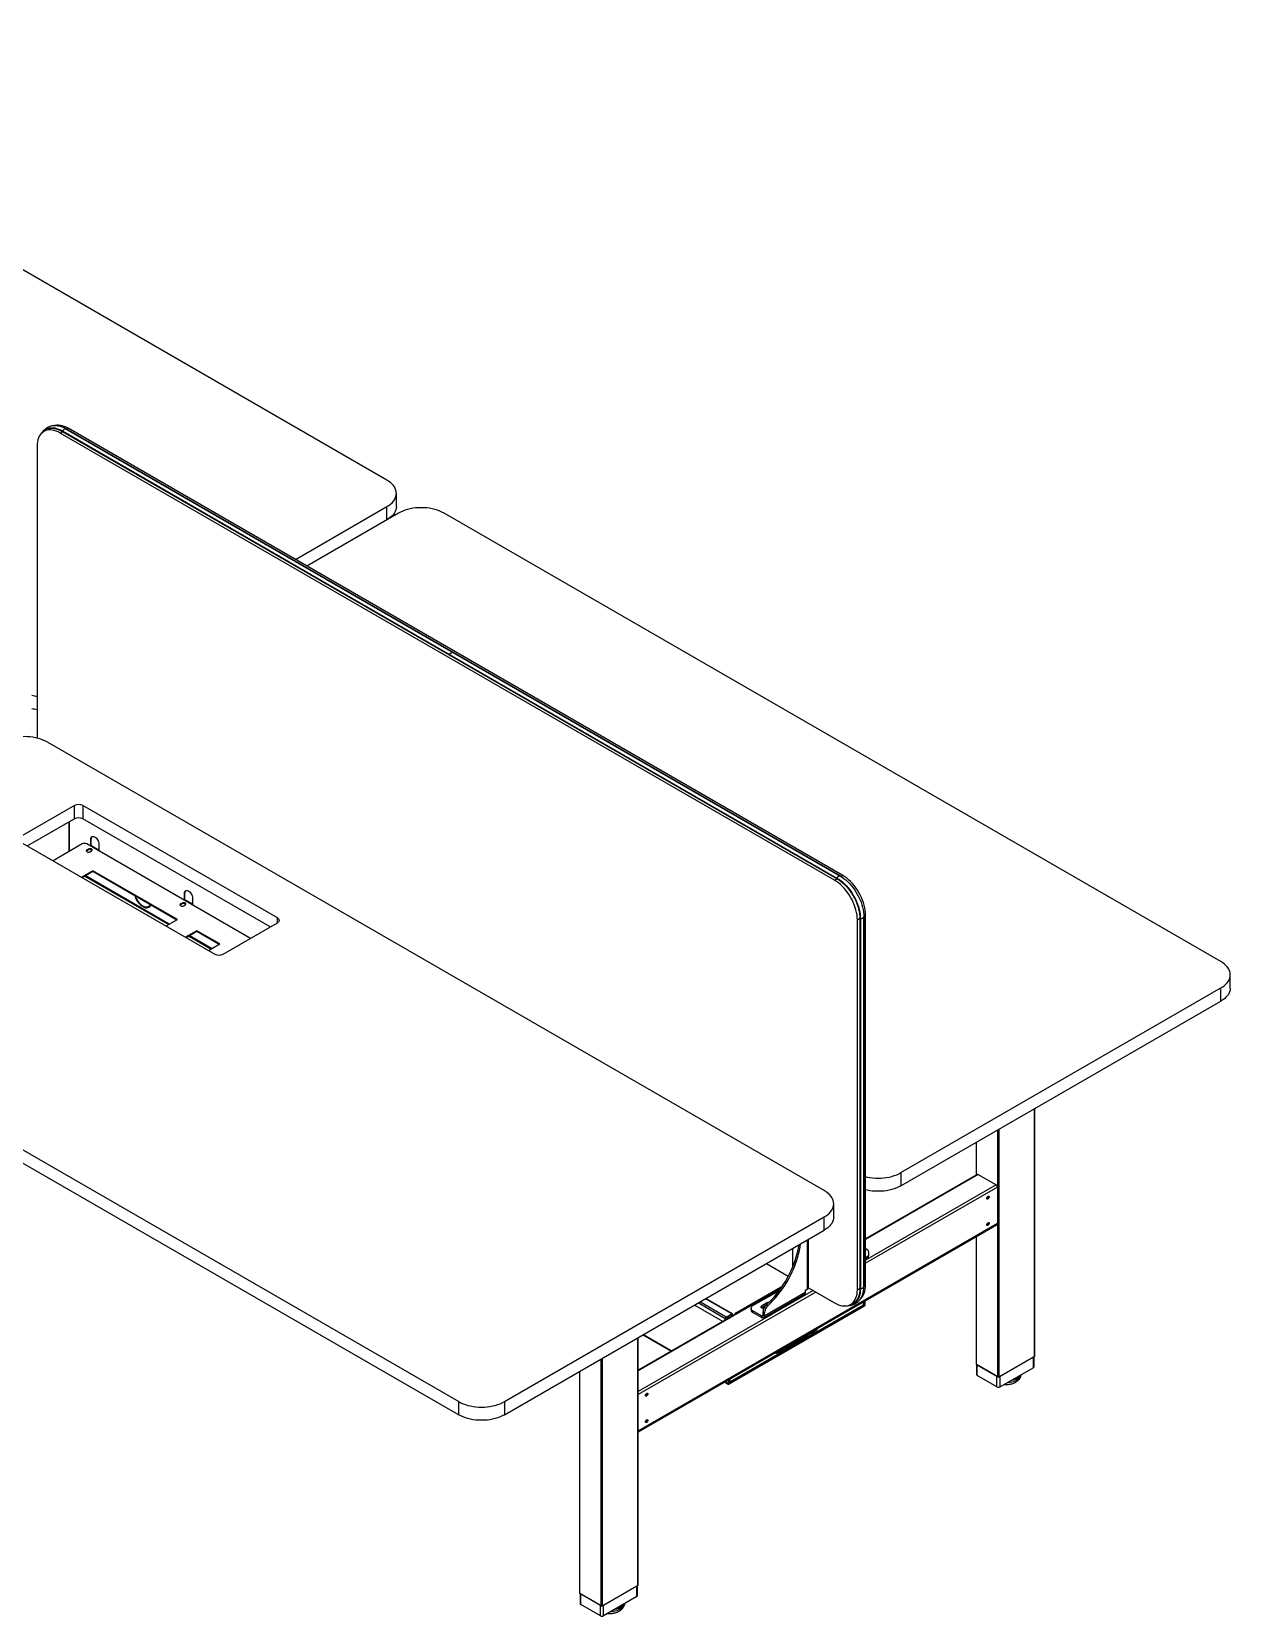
# Model space of a CAD drawing. Header units: millimetres. Extents: x -429 to 8084, y -321 to 4476.
# Drawn here: x 6229 to 8084, y 0 to 2452 of the extents above; entities that cross this region are included whole.
import ezdxf

# ---------------------------------------------------------------- set-up
doc = ezdxf.new("R2010")
doc.units = ezdxf.units.MM
doc.header["$LTSCALE"] = 100

msp = doc.modelspace()

# ---------------------------------------------------------------- linework, layer by layer
at = {"color": 7, "linetype": 'Continuous', "lineweight": -3}
for p, q in [((6778.51, 1758), (5576.43, 2451.95)), ((6252.53, 1836.27), (6247.58, 1833.42)), ((6272.58, 1830.94), (6276.55, 1833.23)), ((7471.12, 1139.04), (6272.58, 1830.94)), ((6276.11, 1833.8), (6875.39, 1487.85)), ((6276.11, 1833.8), (6276.11, 1833.55)), ((6276.11, 1833.55), (6875.39, 1487.6)), ((6276.16, 1833.46), (6875.43, 1487.51)), ((6276.28, 1834.24), (6875.55, 1488.29)), ((6281.6, 1837.32), (6880.88, 1491.36)), ((6880.94, 1491.34), (6281.67, 1837.29)), ((6282.62, 1836.74), (6285.31, 1838.29)), ((7483.85, 1146.38), (6285.31, 1838.29)), ((6237.22, 1810.52), (6237.22, 1358.84)), ((6636.8, 1635.37), (6778.51, 1717.18)), ((6778.51, 1696.77), (6778.51, 1717.18)), ((6793.16, 1717.18), (6793.16, 1737.59)), ((6796.19, 1706.98), (6654.48, 1625.17)), ((8068.98, 1013.03), (6866.9, 1706.98)), ((6875.39, 1487.85), (7474.66, 1141.89)), ((6875.39, 1487.85), (6875.39, 1487.6)), ((6875.39, 1487.6), (7474.66, 1141.65)), ((6875.43, 1487.51), (7474.7, 1141.56)), ((6875.55, 1488.29), (7474.83, 1142.34)), ((6880.88, 1491.36), (7480.15, 1145.41)), ((7480.21, 1145.39), (6880.94, 1491.34)), ((7455.21, 658.71), (6253.13, 1352.65)), ((6295.21, 1254.48), (6211.06, 1205.9)), ((6295.21, 1234.07), (6295.21, 1254.48)), ((6609.16, 1080.59), (6307.93, 1254.48)), ((6307.93, 1254.48), (6307.93, 1234.07)), ((6295.21, 1234.07), (6222.38, 1192.02)), ((6286.23, 1228.88), (6286.23, 1183.24)), ((6286.51, 1229.05), (6286.51, 1183.4)), ((6597.84, 1066.71), (6307.93, 1234.07)), ((6320.66, 1202.63), (6320.1, 1202.3)), ((6320.1, 1192.56), (6320.1, 1202.3)), ((6320.66, 1192.55), (6320.66, 1202.63)), ((6211.06, 1198.56), (6512.29, 1024.66)), ((6306.87, 1195.16), (6261.91, 1169.2)), ((6567.15, 1048.99), (6313.94, 1195.16)), ((6316.42, 1187.2), (6314.3, 1185.97)), ((6314.3, 1185.16), (6316.42, 1186.38)), ((6314.3, 1185.16), (6314.3, 1185.97)), ((6316.42, 1186.38), (6316.42, 1187.2)), ((6319.88, 1192.46), (6319.25, 1192.1)), ((6319.25, 1183.12), (6321.37, 1184.34)), ((6319.88, 1192.46), (6321.65, 1191.44)), ((6322.45, 1191.52), (6320.68, 1192.54)), ((6323.07, 1190.63), (6321.65, 1191.44)), ((6323.07, 1190.63), (6325.19, 1189.4)), ((6325.99, 1189.48), (6323.87, 1190.71)), ((6326.6, 1188.59), (6325.19, 1189.4)), ((6326.6, 1188.59), (6328.72, 1187.36)), ((6329.52, 1187.44), (6327.4, 1188.66)), ((6330.14, 1186.54), (6328.72, 1187.36)), ((6330.14, 1186.54), (6331.9, 1185.52)), ((6332.7, 1185.6), (6330.94, 1186.62)), ((6331.27, 1185.16), (6331.9, 1185.52)), ((6331.83, 1184.83), (6331.9, 1184.87)), ((6331.9, 1184.87), (6331.9, 1185.52)), ((6331.9, 1184.87), (6332.47, 1184.54)), ((6332.47, 1184.54), (6332.82, 1184.75)), ((6332.82, 1184.34), (6332.47, 1184.54)), ((6332.82, 1194.96), (6332.82, 1184.34)), ((6323.46, 1153.74), (6306.08, 1143.7)), ((6306.78, 1143.3), (6323.46, 1152.92)), ((6454.28, 1078.22), (6323.46, 1153.74)), ((6323.46, 1152.92), (6323.46, 1153.74)), ((6323.46, 1152.92), (6453.57, 1077.82)), ((6440.55, 1070.3), (6310.44, 1145.41)), ((6441.68, 1070.95), (6311.58, 1146.06)), ((7471.12, 1139.04), (7475.15, 1141.36)), ((7474.66, 1141.89), (7474.66, 1141.65)), ((7474.66, 1141.89), (7475.04, 1141.67)), ((7481.14, 1144.82), (7483.85, 1146.38)), ((6461.38, 1103.52), (6459.25, 1102.29)), ((6461.38, 1102.7), (6461.38, 1103.52)), ((6464.84, 1108.78), (6464.2, 1108.41)), ((6464.84, 1108.78), (6466.61, 1107.76)), ((6465.62, 1118.95), (6465.05, 1118.62)), ((6465.05, 1108.88), (6465.05, 1118.62)), ((6465.62, 1108.87), (6465.62, 1118.95)), ((6467.41, 1107.84), (6465.64, 1108.86)), ((6468.02, 1106.94), (6466.61, 1107.76)), ((6468.02, 1106.94), (6470.14, 1105.72)), ((6470.94, 1105.8), (6468.82, 1107.02)), ((6471.56, 1104.9), (6470.14, 1105.72)), ((6471.56, 1104.9), (6473.68, 1103.68)), ((6474.48, 1103.76), (6472.36, 1104.98)), ((6475.09, 1102.86), (6473.68, 1103.68)), ((6477.78, 1111.27), (6477.78, 1100.66)), ((6400, 1098.63), (6400, 1099.45)), ((6401.41, 1098.63), (6401.41, 1097.81)), ((6401.41, 1097.81), (6401.98, 1098.14)), ((6401.98, 1098.36), (6401.98, 1098.14)), ((6409.35, 1097.94), (6410.34, 1097.36)), ((6409.71, 1098.13), (6410.27, 1098.45)), ((6459.25, 1101.47), (6461.38, 1102.7)), ((6459.25, 1101.47), (6459.25, 1102.29)), ((6464.2, 1099.43), (6466.33, 1100.66)), ((6475.09, 1102.86), (6476.86, 1101.84)), ((6477.66, 1101.92), (6475.89, 1102.94)), ((6476.23, 1101.47), (6476.86, 1101.84)), ((6476.79, 1101.15), (6476.86, 1101.19)), ((6476.86, 1101.19), (6476.86, 1101.84)), ((6476.86, 1101.19), (6477.43, 1100.86)), ((6477.43, 1100.86), (6477.78, 1101.07)), ((6477.78, 1100.66), (6477.43, 1100.86)), ((6609.16, 1073.24), (6609.16, 1080.59)), ((7506.48, 1077.8), (7510.51, 1080.12)), ((7510.45, 1079.64), (7510.45, 507.24)), ((7510.72, 1079.43), (7510.51, 1079.55)), ((7510.51, 1079.55), (7510.51, 507.16)), ((7510.71, 1080.47), (7510.72, 1079.43)), ((7510.72, 1079.43), (7510.72, 507.04)), ((7511.19, 1079.35), (7511.19, 506.96)), ((7516.5, 1083.58), (7519.21, 1085.15)), ((7516.51, 1082.43), (7516.51, 510.03)), ((7516.53, 510.1), (7516.53, 1082.49)), ((7519.21, 512.75), (7519.21, 1085.15)), ((6436.89, 1068.19), (6454.28, 1078.22)), ((6484.33, 1060.87), (6466.94, 1050.84)), ((6467.65, 1050.43), (6484.33, 1060.06)), ((6519.68, 1040.46), (6484.33, 1060.87)), ((6484.33, 1060.06), (6484.33, 1060.87)), ((6484.33, 1060.06), (6518.98, 1040.06)), ((6525.02, 1024.66), (6609.16, 1073.24)), ((7506.48, 505.4), (7506.48, 1077.8)), ((6505.96, 1032.54), (6471.31, 1052.54)), ((6507.09, 1033.19), (6472.44, 1053.2)), ((6502.3, 1030.43), (6519.68, 1040.46)), ((5687.45, 1026.09), (6889.53, 332.14)), ((5687.45, 1005.68), (6889.53, 311.73)), ((8083.63, 972.2), (8083.63, 992.62)), ((7574.01, 686.47), (8068.98, 972.21)), ((8068.98, 951.79), (8068.98, 972.21)), ((7574.01, 666.05), (8068.98, 951.79)), ((7780.48, 401.87), (7780.48, 785.25)), ((7780.92, 402.48), (7780.92, 785.5)), ((7723.92, 370.44), (7723.92, 752.59)), ((7726.04, 370.44), (7726.04, 753.82)), ((7690.24, 733.15), (7690.24, 682.71)), ((7690.68, 682.96), (7690.68, 733.41)), ((7692.01, 683.73), (7519.21, 583.97)), ((7693.51, 683.58), (7519.21, 582.96)), ((7721.09, 667.66), (7519.21, 551.12)), ((7723.21, 663.98), (7519.21, 546.22)), ((7574.01, 686.47), (7574.01, 666.05)), ((7693.51, 683.58), (7721.09, 667.66)), ((7723.21, 663.98), (7723.21, 607.64)), ((7469.86, 617.88), (7469.86, 638.3)), ((7708.18, 649.18), (7708.14, 649.46)), ((6960.24, 332.14), (7455.21, 617.89)), ((7455.21, 597.47), (7455.21, 617.89)), ((6960.24, 311.73), (7455.21, 597.47)), ((7723.21, 607.64), (7167.15, 286.64)), ((7167.15, 285.62), (7722.59, 606.27)), ((7708.18, 608.36), (7708.14, 608.63)), ((7406.42, 540.68), (7406.42, 569.31)), ((7429.05, 582.37), (7429.05, 506.42)), ((7430.81, 508.87), (7430.81, 583.38)), ((7521.73, 567.44), (7519.61, 568.66)), ((7690.24, 587.6), (7690.24, 390.23)), ((7690.68, 389.62), (7690.68, 587.85)), ((7365.74, 545.82), (7399.65, 526.25)), ((7523.8, 557.85), (7519.21, 555.2)), ((7519.21, 553.17), (7522.56, 555.1)), ((7523.8, 562.86), (7523.8, 557.85)), ((7389.11, 508.87), (7167.15, 380.73)), ((7387.92, 507.17), (7167.15, 379.72)), ((7437.89, 504.17), (7167.15, 347.88)), ((7442.13, 501.72), (7167.15, 342.98)), ((7312.03, 467.84), (7271.34, 491.33)), ((7313.03, 467.94), (7271.93, 491.66)), ((7390.44, 510.83), (7318.96, 469.56)), ((7389.35, 509.22), (7319.8, 469.07)), ((7344.91, 480.7), (7385.9, 504.36)), ((7361.34, 462.03), (7424.98, 498.77)), ((7426.22, 501.52), (7362.58, 464.78)), ((7426.22, 504.79), (7429.05, 506.42)), ((7426.22, 501.52), (7426.22, 504.79)), ((7430.73, 508.31), (7471.12, 484.99)), ((7506.48, 505.4), (7510.45, 507.7)), ((7510.72, 507.04), (7510.51, 507.16)), ((7516.53, 511.2), (7519.21, 512.75)), ((7298.06, 456.31), (7254.37, 481.53)), ((7302.13, 460.49), (7260.03, 484.8)), ((7303.54, 462.94), (7262.86, 486.43)), ((7303.54, 462.94), (7312.03, 467.84)), ((7303.54, 462.13), (7312.03, 467.02)), ((7307.78, 360.06), (7517.09, 480.89)), ((7307.78, 359.24), (7517.09, 480.07)), ((7308.27, 361.49), (7515.61, 481.18)), ((7309.13, 362.79), (7515.74, 482.07)), ((7312.91, 464.88), (7310.61, 466.21)), ((7313.5, 465.22), (7311.2, 466.55)), ((7312.03, 467.02), (7312.03, 467.84)), ((7312.73, 466.62), (7312.03, 467.02)), ((7313.44, 467.02), (7312.73, 466.62)), ((7312.73, 466.62), (7312.73, 465.66)), ((7313.44, 467.02), (7313.44, 465.25)), ((7318.96, 469.56), (7319.8, 469.07)), ((7341.98, 476.62), (7341.98, 474.17)), ((7358.34, 464.78), (7344.91, 472.54)), ((7344.91, 470.09), (7344.91, 472.54)), ((7358.34, 462.33), (7344.91, 470.09)), ((7358.34, 464.78), (7360.46, 466.01)), ((7358.69, 480.7), (7366.12, 484.99)), ((7358.69, 478.25), (7366.12, 482.54)), ((7358.69, 478.25), (7358.69, 480.7)), ((7360.46, 471.01), (7362.58, 469.79)), ((7360.46, 466.01), (7360.46, 471.01)), ((7360.46, 466.01), (7362.58, 464.78)), ((7362.58, 464.78), (7362.58, 469.79)), ((7367.74, 480.63), (7365.62, 481.85)), ((7366.12, 482.54), (7366.12, 484.99)), ((7366.12, 482.54), (7366.68, 482.81)), ((7496.12, 482.51), (7501.07, 485.37)), ((7515.74, 482.07), (7515.74, 486.86)), ((7517.09, 480.89), (7515.79, 481.63)), ((7516.45, 482.63), (7516.45, 487.27)), ((7517.79, 482.11), (7516.45, 482.89)), ((7517.09, 480.07), (7517.09, 480.89)), ((7517.79, 482.11), (7517.79, 488.04)), ((7517.79, 482.11), (7518.5, 482.52)), ((7518.5, 482.52), (7518.5, 488.45)), ((7302.83, 460.9), (7302.13, 460.49)), ((7302.13, 458.65), (7302.13, 460.49)), ((7302.83, 459.06), (7302.83, 460.9)), ((7304.43, 459.98), (7302.83, 460.9)), ((7303.54, 462.94), (7303.54, 462.13)), ((7307.26, 461.61), (7304.95, 462.94)), ((7358.34, 464.78), (7358.34, 462.33)), ((7440.72, 441.7), (7430.47, 435.78)), ((7166.72, 47.55), (7166.72, 430.93)), ((7167.15, 48.16), (7167.15, 431.18)), ((7174.58, 435.46), (7218.27, 410.24)), ((7218.85, 410.58), (7175.16, 435.8)), ((7429.76, 435.37), (7395.11, 415.37)), ((7395.11, 414.55), (7429.76, 434.56)), ((7429.05, 434.96), (7429.76, 434.56)), ((7429.76, 434.56), (7429.76, 435.37)), ((7430.47, 434.96), (7440.72, 440.88)), ((7430.47, 435.78), (7430.47, 434.96)), ((7440.01, 441.29), (7440.72, 440.88)), ((7110.15, 16.12), (7110.15, 398.27)), ((7112.27, 16.12), (7112.27, 399.49)), ((7383.4, 408.66), (7384.15, 408.23)), ((7394.4, 414.96), (7384.15, 409.04)), ((7384.15, 408.23), (7394.4, 414.15)), ((7393.7, 414.55), (7394.4, 414.15)), ((7394.4, 414.15), (7394.4, 414.96)), ((7395.11, 415.37), (7395.11, 414.55)), ((7780.48, 401.87), (7726.04, 370.44)), ((7779.07, 401.05), (7727.45, 371.25)), ((7779.07, 384.72), (7779.07, 401.05)), ((7780.09, 386.15), (7780.09, 401.64)), ((7076.47, 378.83), (7076.47, 35.91)), ((7076.91, 35.3), (7076.91, 379.08)), ((7723.92, 370.44), (7690.68, 389.62)), ((7691.07, 389.4), (7691.07, 373.9)), ((7722.5, 371.25), (7692.1, 388.81)), ((7692.1, 372.48), (7692.1, 388.81)), ((7722.5, 354.92), (7692.1, 372.48)), ((7722.5, 354.92), (7722.5, 371.25)), ((7779.07, 384.72), (7727.45, 354.92)), ((7727.45, 354.92), (7727.45, 371.25)), ((7300.64, 362.69), (7306.78, 359.14)), ((7306.37, 360.06), (7301.23, 363.02)), ((7306.37, 365.99), (7306.37, 360.06)), ((7306.37, 360.06), (7307.08, 360.47)), ((7307.08, 366.4), (7307.08, 360.47)), ((7307.78, 360.06), (7307.08, 360.47)), ((7307.78, 360.06), (7307.78, 359.24)), ((7309.13, 367.58), (7309.13, 362.79)), ((6889.53, 311.73), (6889.53, 332.14)), ((6960.24, 332.14), (6960.24, 311.73)), ((7110.15, 16.12), (7076.91, 35.3)), ((7077.3, 35.08), (7077.3, 19.58)), ((7108.73, 16.93), (7078.33, 34.48)), ((7078.33, 18.15), (7078.33, 34.48)), ((7166.72, 47.55), (7112.27, 16.12)), ((7165.3, 46.73), (7113.68, 16.93)), ((7165.3, 30.4), (7113.68, 0.6)), ((7165.3, 30.4), (7165.3, 46.73)), ((7166.33, 31.83), (7166.33, 47.32)), ((7108.73, 0.6), (7078.33, 18.15)), ((7108.73, 0.6), (7108.73, 16.93)), ((7113.68, 0.6), (7113.68, 16.93))]:
    msp.add_line(p, q, dxfattribs=at)
at = {"color": 7, "linetype": 'Continuous', "lineweight": -3, "flags": 128}
for points in [[(6252.56, 1837.77), (6253.95, 1838.28), (6256.39, 1838.89), (6258.97, 1839.17), (6261.67, 1839.14), (6264.47, 1838.78), (6267.35, 1838.11), (6270.3, 1837.12), (6273.28, 1835.83), (6276.28, 1834.24)], [(6285.31, 1838.29), (6282.23, 1839.91), (6279.17, 1841.21), (6276.16, 1842.18), (6273.21, 1842.81), (6270.36, 1843.09), (6267.63, 1843.02), (6265.03, 1842.61), (6264.12, 1842.38)], [(6272.58, 1830.94), (6269.5, 1832.57), (6266.44, 1833.87), (6263.43, 1834.83), (6260.49, 1835.46), (6257.64, 1835.74), (6254.9, 1835.68), (6252.3, 1835.26), (6249.85, 1834.51), (6247.58, 1833.42), (6245.49, 1831.99), (6243.62, 1830.25), (6241.96, 1828.2), (6240.54, 1825.87), (6239.36, 1823.26), (6238.43, 1820.4), (6237.76, 1817.3), (6237.36, 1814.01), (6237.22, 1810.52)], [(6245.84, 1832.26), (6246.57, 1833.09), (6248.49, 1834.87), (6250.61, 1836.32), (6252.93, 1837.44), (6255.43, 1838.21), (6258.08, 1838.63), (6260.87, 1838.7), (6263.78, 1838.41), (6266.78, 1837.77), (6269.85, 1836.78), (6272.97, 1835.46), (6276.11, 1833.8)], [(6246.87, 1832.98), (6248.65, 1834.62), (6250.76, 1836.06), (6253.07, 1837.17), (6255.55, 1837.94), (6258.19, 1838.36), (6260.96, 1838.42), (6263.85, 1838.14), (6266.84, 1837.5), (6269.89, 1836.52), (6272.99, 1835.2), (6276.11, 1833.55)], [(6249.25, 1834.38), (6250.86, 1835.84), (6251.09, 1836.02)], [(6250.55, 1835.13), (6251.24, 1835.72), (6253.05, 1836.98)], [(6252.53, 1836.27), (6254.8, 1837.37), (6257.24, 1838.12)], [(6281.67, 1837.29), (6281.64, 1837.31), (6281.6, 1837.32)], [(6778.51, 1717.18), (6781.46, 1719.04), (6784.12, 1721.03), (6786.46, 1723.16), (6788.47, 1725.39), (6790.14, 1727.72), (6791.45, 1730.12), (6792.4, 1732.58), (6792.97, 1735.07), (6793.16, 1737.59), (6792.97, 1740.11), (6792.4, 1742.6), (6791.45, 1745.06), (6790.14, 1747.46), (6788.47, 1749.79), (6786.46, 1752.02), (6784.12, 1754.15), (6781.46, 1756.14), (6778.51, 1758)], [(6793.16, 1717.18), (6792.97, 1714.66), (6792.4, 1712.16), (6791.45, 1709.71), (6790.14, 1707.3), (6788.47, 1704.98), (6786.46, 1702.74), (6784.12, 1700.62), (6781.46, 1698.62), (6778.96, 1697.03)], [(6866.9, 1706.98), (6863.69, 1708.68), (6860.23, 1710.21), (6856.55, 1711.56), (6852.68, 1712.73), (6848.65, 1713.69), (6844.49, 1714.45), (6840.23, 1714.99), (6835.9, 1715.32), (6831.55, 1715.43), (6827.19, 1715.32), (6822.86, 1714.99), (6818.61, 1714.45), (6814.45, 1713.69), (6810.42, 1712.73), (6806.55, 1711.56), (6802.87, 1710.21), (6799.41, 1708.68), (6796.19, 1706.98)], [(6880.94, 1491.34), (6880.91, 1491.35), (6880.88, 1491.36)], [(6253.13, 1352.65), (6249.92, 1354.36), (6246.46, 1355.89), (6242.78, 1357.24), (6238.91, 1358.4), (6234.88, 1359.37), (6230.72, 1360.12), (6226.46, 1360.67), (6222.14, 1361), (6217.78, 1361.11), (6213.42, 1361), (6209.1, 1360.67), (6204.84, 1360.12), (6200.68, 1359.37), (6196.65, 1358.4), (6192.78, 1357.24), (6189.1, 1355.89), (6185.64, 1354.36), (6182.42, 1352.65)], [(6320.1, 1202.3), (6320.24, 1203.75), (6320.65, 1204.97), (6321.31, 1205.92), (6322.2, 1206.55), (6323.28, 1206.83), (6324.49, 1206.75), (6325.79, 1206.32), (6327.13, 1205.55), (6328.43, 1204.48), (6329.64, 1203.16), (6330.72, 1201.63), (6331.61, 1199.98), (6332.27, 1198.26), (6332.68, 1196.56), (6332.82, 1194.96)], [(6314.3, 1185.97), (6313.6, 1185.4), (6313.29, 1184.72), (6313.39, 1184.02), (6313.91, 1183.39), (6314.77, 1182.89), (6315.87, 1182.59), (6317.08, 1182.53), (6318.25, 1182.71), (6319.25, 1183.12)], [(6313.34, 1184.14), (6313.6, 1184.58), (6314.3, 1185.16)], [(6321.37, 1184.34), (6322.07, 1184.92), (6322.38, 1185.59), (6322.27, 1186.29), (6321.76, 1186.93), (6320.9, 1187.42), (6319.8, 1187.72), (6318.59, 1187.78), (6317.41, 1187.6), (6316.42, 1187.2)], [(6316.42, 1186.38), (6317.41, 1186.78), (6318.59, 1186.97), (6319.8, 1186.9), (6320.9, 1186.61), (6321.76, 1186.11), (6322.27, 1185.48), (6322.32, 1185.36)], [(6321.23, 1186.3), (6320.19, 1186.76), (6319.47, 1186.95)], [(6322.31, 1185.34), (6322.02, 1185.7), (6321.23, 1186.3)], [(6322.1, 1184.96), (6322.02, 1185.05), (6321.23, 1185.65)], [(7506.48, 1077.8), (7506.35, 1081.43), (7505.94, 1085.2), (7505.28, 1089.06), (7504.35, 1092.99), (7503.17, 1096.96), (7501.74, 1100.95), (7500.09, 1104.91), (7498.21, 1108.82), (7496.12, 1112.65), (7493.85, 1116.36), (7491.4, 1119.95), (7488.8, 1123.36), (7486.07, 1126.58), (7483.22, 1129.59), (7480.28, 1132.36), (7477.26, 1134.87), (7474.21, 1137.1), (7471.12, 1139.04)], [(7474.66, 1141.65), (7477.78, 1139.69), (7480.89, 1137.43), (7483.94, 1134.88), (7486.92, 1132.07), (7489.81, 1129.02), (7492.59, 1125.75), (7495.22, 1122.29), (7497.7, 1118.66), (7500.01, 1114.89), (7502.12, 1111.01), (7504.03, 1107.04), (7505.71, 1103.03), (7507.15, 1098.99), (7508.35, 1094.96), (7509.29, 1090.97), (7509.97, 1087.06), (7510.37, 1083.24), (7510.51, 1079.55)], [(7474.83, 1142.34), (7477.83, 1140.46), (7480.81, 1138.31), (7483.75, 1135.9), (7486.63, 1133.24), (7489.43, 1130.37), (7492.13, 1127.28), (7494.72, 1124.02), (7497.16, 1120.59), (7499.45, 1117.02), (7501.58, 1113.34), (7503.52, 1109.57), (7505.27, 1105.74), (7506.81, 1101.87), (7508.13, 1097.99), (7509.22, 1094.13), (7510.08, 1090.3), (7510.69, 1086.55), (7511.07, 1082.89), (7511.19, 1079.35)], [(7475.04, 1141.67), (7477.8, 1139.92), (7480.92, 1137.65), (7483.99, 1135.09), (7486.99, 1132.26), (7489.9, 1129.19), (7492.69, 1125.9), (7495.34, 1122.42), (7497.84, 1118.77), (7500.16, 1114.98), (7502.29, 1111.07), (7504.2, 1107.08), (7505.89, 1103.04), (7507.34, 1098.98), (7508.55, 1094.93), (7509.49, 1090.92), (7510.17, 1086.98), (7510.59, 1083.14), (7510.71, 1080.47)], [(7480.15, 1145.41), (7483.15, 1143.53), (7486.14, 1141.38), (7489.08, 1138.97), (7491.96, 1136.32), (7494.76, 1133.44), (7497.46, 1130.36), (7500.04, 1127.09), (7502.48, 1123.66), (7504.78, 1120.09), (7506.9, 1116.41), (7508.85, 1112.64), (7510.59, 1108.81), (7512.13, 1104.94), (7513.45, 1101.06), (7514.54, 1097.2), (7515.4, 1093.38), (7516.02, 1089.62), (7516.39, 1085.97), (7516.51, 1082.43)], [(7480.21, 1145.39), (7480.19, 1145.4), (7480.15, 1145.41)], [(7519.21, 1085.15), (7519.07, 1088.78), (7518.67, 1092.55), (7518, 1096.41), (7517.08, 1100.34), (7515.9, 1104.31), (7514.47, 1108.29), (7512.81, 1112.25), (7510.94, 1116.16), (7508.85, 1119.99), (7506.58, 1123.71), (7504.13, 1127.29), (7501.53, 1130.71), (7498.79, 1133.93), (7495.94, 1136.94), (7493, 1139.71), (7489.99, 1142.22), (7486.93, 1144.45), (7483.85, 1146.38)], [(6466.33, 1100.66), (6467.02, 1101.23), (6467.34, 1101.91), (6467.23, 1102.61), (6466.72, 1103.25), (6465.86, 1103.74), (6464.76, 1104.04), (6463.55, 1104.1), (6462.37, 1103.92), (6461.38, 1103.52)], [(6465.05, 1118.62), (6465.19, 1120.07), (6465.6, 1121.29), (6466.27, 1122.24), (6467.16, 1122.87), (6468.23, 1123.15), (6469.45, 1123.07), (6470.75, 1122.64), (6472.08, 1121.87), (6473.38, 1120.8), (6474.6, 1119.47), (6475.68, 1117.95), (6476.57, 1116.29), (6477.23, 1114.58), (6477.64, 1112.88), (6477.78, 1111.27)], [(6397.13, 1101.67), (6398.61, 1100.37), (6400, 1099.33)], [(6412.55, 1101.5), (6411.92, 1100.28), (6410.92, 1099.05), (6409.71, 1098.13), (6408.3, 1097.54), (6406.74, 1097.29), (6405.04, 1097.39), (6403.25, 1097.84), (6401.41, 1098.63)], [(6401.41, 1097.81), (6403.36, 1096.97), (6405.26, 1096.49), (6407.06, 1096.38), (6408.72, 1096.64), (6410.21, 1097.26), (6411.49, 1098.24), (6412.55, 1099.55), (6413.31, 1101.06)], [(6459.25, 1102.29), (6458.56, 1101.72), (6458.24, 1101.04), (6458.35, 1100.34), (6458.86, 1099.7), (6459.72, 1099.21), (6460.82, 1098.91), (6462.03, 1098.85), (6463.21, 1099.03), (6464.2, 1099.43)], [(6458.3, 1100.45), (6458.56, 1100.9), (6459.25, 1101.47)], [(6461.38, 1102.7), (6462.37, 1103.1), (6463.55, 1103.28), (6464.76, 1103.22), (6465.86, 1102.93), (6466.72, 1102.43), (6467.23, 1101.79), (6467.28, 1101.68)], [(6466.18, 1102.62), (6465.14, 1103.07), (6464.42, 1103.26)], [(6467.27, 1101.65), (6466.97, 1102.02), (6466.18, 1102.62)], [(6467.06, 1101.28), (6466.97, 1101.36), (6466.18, 1101.96)], [(6609.16, 1080.59), (6610.28, 1079.8), (6611.11, 1078.9), (6611.62, 1077.93), (6611.8, 1076.91), (6611.62, 1075.9), (6611.11, 1074.92), (6610.28, 1074.03), (6609.16, 1073.24)], [(7516.53, 1082.49), (7516.52, 1082.46), (7516.51, 1082.43)], [(8068.98, 972.21), (8071.93, 974.06), (8074.59, 976.06), (8076.93, 978.19), (8078.94, 980.42), (8080.61, 982.75), (8081.92, 985.15), (8082.87, 987.61), (8083.44, 990.1), (8083.63, 992.62), (8083.44, 995.13), (8082.87, 997.63), (8081.92, 1000.09), (8080.61, 1002.49), (8078.94, 1004.82), (8076.93, 1007.05), (8074.59, 1009.17), (8071.93, 1011.17), (8068.98, 1013.03)], [(8083.63, 972.2), (8083.44, 969.69), (8082.87, 967.19), (8081.92, 964.73), (8080.61, 962.33), (8078.94, 960.01), (8076.93, 957.77), (8074.59, 955.65), (8071.93, 953.65), (8068.98, 951.79)], [(7519.21, 680.28), (7521.55, 679.75), (7525.71, 678.99), (7529.97, 678.45), (7534.3, 678.12), (7538.65, 678.01), (7543.01, 678.12), (7547.34, 678.45), (7551.59, 678.99), (7555.75, 679.75), (7559.78, 680.72), (7563.65, 681.88), (7567.33, 683.23), (7570.79, 684.76), (7574.01, 686.47)], [(7574.01, 666.05), (7570.79, 664.35), (7567.33, 662.82), (7563.65, 661.46), (7559.78, 660.3), (7555.75, 659.34), (7551.59, 658.58), (7547.34, 658.04), (7543.01, 657.71), (7538.65, 657.6), (7534.3, 657.71), (7529.97, 658.04), (7525.71, 658.58), (7521.55, 659.34), (7519.21, 659.87)], [(7455.21, 617.89), (7458.16, 619.74), (7460.82, 621.74), (7463.16, 623.86), (7465.17, 626.1), (7466.84, 628.42), (7468.16, 630.83), (7469.1, 633.28), (7469.67, 635.78), (7469.86, 638.3), (7469.67, 640.81), (7469.1, 643.31), (7468.16, 645.77), (7466.84, 648.17), (7465.17, 650.5), (7463.16, 652.73), (7460.82, 654.85), (7458.16, 656.85), (7455.21, 658.71)], [(7706.94, 646.84), (7707.08, 647.7), (7707.46, 648.58), (7708.04, 649.35), (7708.71, 649.9), (7709.39, 650.13), (7709.96, 650.02), (7710.35, 649.58), (7710.48, 648.88), (7710.35, 648.02), (7709.96, 647.14), (7709.39, 646.36), (7708.71, 645.82), (7708.04, 645.58), (7707.46, 645.69), (7707.08, 646.13), (7706.94, 646.84)], [(7469.86, 617.88), (7469.67, 615.37), (7469.1, 612.87), (7468.16, 610.41), (7466.84, 608.01), (7465.17, 605.68), (7463.16, 603.45), (7460.82, 601.33), (7458.16, 599.33), (7455.21, 597.47)], [(7706.94, 606.01), (7707.08, 606.87), (7707.46, 607.75), (7708.04, 608.53), (7708.71, 609.07), (7709.39, 609.31), (7709.96, 609.2), (7710.35, 608.75), (7710.48, 608.05), (7710.35, 607.19), (7709.96, 606.31), (7709.39, 605.54), (7708.71, 604.99), (7708.04, 604.75), (7707.46, 604.87), (7707.08, 605.31), (7706.94, 606.01)], [(7365.62, 481.85), (7369.7, 485.68), (7373.69, 489.75), (7377.58, 494.03), (7381.36, 498.51), (7385.02, 503.18), (7388.53, 508.02), (7391.88, 513.01), (7395.08, 518.14), (7398.09, 523.37), (7400.92, 528.71), (7403.55, 534.12), (7405.96, 539.58), (7408.17, 545.08), (7410.14, 550.6), (7411.89, 556.11), (7413.39, 561.6), (7414.65, 567.04), (7415.67, 572.42), (7416.05, 574.86)], [(7367.74, 480.63), (7371.82, 484.46), (7375.81, 488.52), (7379.7, 492.8), (7383.48, 497.29), (7387.14, 501.96), (7390.65, 506.8), (7394.01, 511.79), (7397.2, 516.91), (7400.21, 522.15), (7403.04, 527.48), (7405.67, 532.89), (7408.09, 538.36), (7410.29, 543.86), (7412.26, 549.37), (7414.01, 554.88), (7415.51, 560.37), (7416.78, 565.82), (7417.79, 571.19), (7418.52, 576.29)], [(7519.61, 568.66), (7519.48, 568.73), (7519.21, 568.86)], [(7519.21, 567.85), (7519.72, 567.9), (7520.71, 567.82), (7521.61, 567.5), (7522.37, 566.96), (7522.98, 566.2), (7523.44, 565.25), (7523.71, 564.12), (7523.8, 562.86)], [(7471.12, 484.99), (7474.21, 483.36), (7477.26, 482.06), (7480.28, 481.1), (7483.22, 480.47), (7486.07, 480.19), (7488.8, 480.25), (7491.4, 480.66), (7493.85, 481.42), (7496.12, 482.51), (7498.21, 483.94), (7500.09, 485.68), (7501.74, 487.72), (7503.17, 490.06), (7504.35, 492.67), (7505.28, 495.53), (7505.94, 498.62), (7506.35, 501.92), (7506.48, 505.4)], [(7510.72, 507.04), (7510.59, 503.49), (7510.17, 500.12), (7509.49, 496.97), (7508.55, 494.05), (7507.34, 491.39), (7505.89, 489), (7504.2, 486.92), (7502.29, 485.14), (7500.16, 483.69), (7497.84, 482.57), (7495.34, 481.8), (7494.25, 481.58)], [(7510.51, 507.16), (7510.37, 503.63), (7509.97, 500.28), (7509.29, 497.15), (7508.35, 494.25), (7507.15, 491.6), (7505.71, 489.23), (7504.03, 487.16), (7502.12, 485.39), (7500.01, 483.95), (7497.7, 482.84), (7495.39, 482.11)], [(7510.52, 507.33), (7510.38, 503.81), (7509.98, 500.48), (7509.3, 497.36), (7508.36, 494.47), (7507.17, 491.83), (7505.73, 489.47), (7504.06, 487.4), (7502.16, 485.64), (7500.06, 484.21), (7497.76, 483.1), (7496.26, 482.59)], [(7511.19, 506.96), (7511.07, 503.56), (7510.69, 500.33), (7510.08, 497.29), (7509.22, 494.46), (7508.13, 491.86), (7506.81, 489.5), (7505.27, 487.41), (7503.55, 485.62)], [(7512.36, 492.55), (7512.81, 493.02), (7514.47, 495.07), (7515.9, 497.41), (7517.08, 500.02), (7518, 502.88), (7518.67, 505.97), (7519.07, 509.27), (7519.21, 512.75)], [(7516.53, 510.1), (7516.52, 510.07), (7516.51, 510.03)], [(7319.8, 469.07), (7319.11, 468.59), (7318.68, 468.21)], [(7344.91, 472.54), (7343.66, 473.41), (7342.74, 474.41), (7342.17, 475.49), (7341.98, 476.62), (7342.17, 477.74), (7342.74, 478.83), (7343.66, 479.83), (7344.91, 480.7)], [(7361.57, 476.03), (7360.39, 476.19), (7359.21, 476.57), (7358.25, 477.12), (7357.6, 477.8), (7357.32, 478.57), (7357.41, 479.34), (7357.88, 480.08), (7358.69, 480.7)], [(7357.8, 477.54), (7357.88, 477.63), (7358.69, 478.25)], [(7500.14, 484.25), (7499.86, 484.14), (7497.79, 483.47)], [(7501.94, 485.47), (7499.95, 484.54), (7499.09, 484.23)], [(7505.03, 488.53), (7503.16, 486.79), (7501.07, 485.37), (7501.07, 485.37)], [(7759.95, 373.69), (7759.68, 372.58), (7758.97, 370.92), (7757.92, 369.32), (7756.55, 367.81), (7754.87, 366.41), (7752.91, 365.13), (7750.69, 363.99), (7748.26, 363.02), (7745.64, 362.23), (7742.87, 361.62), (7740, 361.22), (7738.08, 361.06)], [(7758.76, 373), (7757.92, 371.77), (7756.55, 370.26), (7754.87, 368.85), (7752.91, 367.58), (7750.69, 366.44), (7748.26, 365.47), (7745.64, 364.68), (7743.51, 364.2)], [(7178.74, 341.91), (7178.87, 342.77), (7179.25, 343.65), (7179.83, 344.42), (7180.5, 344.97), (7181.18, 345.21), (7181.75, 345.09), (7182.14, 344.65), (7182.27, 343.95), (7182.14, 343.09), (7181.75, 342.21), (7181.18, 341.43), (7180.5, 340.89), (7179.83, 340.65), (7179.25, 340.76), (7178.87, 341.21), (7178.74, 341.91)], [(6889.53, 332.14), (6892.75, 330.44), (6896.21, 328.91), (6899.88, 327.56), (6903.75, 326.39), (6907.78, 325.43), (6911.94, 324.67), (6916.2, 324.13), (6920.53, 323.8), (6924.88, 323.69), (6929.24, 323.8), (6933.57, 324.13), (6937.83, 324.67), (6941.99, 325.43), (6946.02, 326.39), (6949.88, 327.56), (6953.56, 328.91), (6957.02, 330.44), (6960.24, 332.14)], [(6960.24, 311.73), (6957.02, 310.03), (6953.56, 308.5), (6949.88, 307.14), (6946.02, 305.98), (6941.99, 305.02), (6937.83, 304.26), (6933.57, 303.71), (6929.24, 303.39), (6924.88, 303.28), (6920.53, 303.39), (6916.2, 303.71), (6911.94, 304.26), (6907.78, 305.02), (6903.75, 305.98), (6899.88, 307.14), (6896.21, 308.5), (6892.75, 310.03), (6889.53, 311.73)], [(7178.74, 301.08), (7178.87, 301.94), (7179.25, 302.82), (7179.83, 303.6), (7180.5, 304.14), (7181.18, 304.38), (7181.75, 304.27), (7182.14, 303.83), (7182.27, 303.12), (7182.14, 302.26), (7181.75, 301.38), (7181.18, 300.61), (7180.5, 300.06), (7179.83, 299.83), (7179.25, 299.94), (7178.87, 300.38), (7178.74, 301.08)], [(7146.19, 19.37), (7145.91, 18.26), (7145.2, 16.6), (7144.16, 15), (7142.78, 13.49), (7141.1, 12.08), (7139.14, 10.81), (7136.92, 9.67), (7134.49, 8.7), (7131.87, 7.91), (7129.1, 7.3), (7126.23, 6.89), (7124.31, 6.74)], [(7144.99, 18.68), (7144.16, 17.45), (7142.78, 15.94), (7141.1, 14.53), (7139.14, 13.26), (7136.92, 12.12), (7134.49, 11.15), (7131.87, 10.36), (7129.75, 9.87)]]:
    msp.add_lwpolyline(points, dxfattribs=at)
at = {"color": 7, "linetype": 'Continuous', "lineweight": -3}
for centre, radius, start, end in [((6262.45, 1805.19), 37.41, 59.19192, 77.9383), ((6259.51, 1821.32), 17.86, 112.92482, 145.84037), ((6260.22, 1819.9), 18.47, 83.85377, 132.59793), ((6276.88, 1833.76), 0.763, 141.30471, 177.43), ((6276.21, 1833.54), 0.1, 174.19564, 234.49218), ((6281.79, 1830.84), 6.48, 91.67597, 148.31865), ((6876.15, 1487.81), 0.763, 141.30471, 177.43), ((6875.49, 1487.59), 0.1, 174.19564, 234.49218), ((6881.07, 1484.89), 6.48, 91.67597, 148.31865), ((6247.27, 1501.66), 78.62, 256.36927, 262.66136), ((6247.27, 1481.25), 78.62, 256.36927, 262.66136), ((6301.57, 1242.2), 13.83, 62.60967, 117.39033), ((6301.57, 1221.79), 13.83, 62.60967, 117.39033), ((6325.25, 1203.07), 4.61, 130.56272, 185.49368), ((6310.41, 1188.33), 7.69, 62.60967, 117.39033), ((6317.81, 1178.95), 7.52, 62.97952, 101.60985), ((6320.35, 1191.81), 0.805, 65.69288, 125.61758), ((6322.09, 1190.9), 0.699, 350.78596, 129.20329), ((6323.53, 1189.97), 0.805, 65.69288, 125.61758), ((6325.63, 1188.86), 0.699, 350.78596, 129.20329), ((6327.07, 1187.93), 0.805, 65.69288, 125.61758), ((6329.16, 1186.82), 0.699, 350.78596, 129.20329), ((6330.61, 1185.89), 0.805, 65.69288, 125.61758), ((6332.36, 1184.96), 0.724, 49.73343, 128.49886), ((6332.13, 1184.6), 0.349, 350.78596, 129.20329), ((7475.42, 1141.86), 0.763, 141.30471, 177.43), ((7474.76, 1141.64), 0.1, 174.19564, 234.49218), ((7480.34, 1138.93), 6.48, 91.67597, 148.31865), ((6417.23, 1123.36), 30.14, 194.90276, 235.12809), ((6416.38, 1122.86), 28.57, 195.60819, 235.01787), ((6465.31, 1108.13), 0.805, 65.69288, 125.61758), ((6470.21, 1119.39), 4.61, 130.56272, 185.49368), ((6467.05, 1107.22), 0.699, 350.78596, 129.20329), ((6468.49, 1106.29), 0.805, 65.69288, 125.61758), ((6470.59, 1105.18), 0.699, 350.78596, 129.20329), ((6472.03, 1104.25), 0.805, 65.69288, 125.61758), ((6474.12, 1103.14), 0.699, 350.78596, 129.20329), ((6406.91, 1105.92), 9.21, 237.62188, 292.83499), ((6406.88, 1104.17), 6.65, 300.69767, 334.49512), ((6462.77, 1095.27), 7.52, 62.97952, 101.60985), ((6475.56, 1102.21), 0.805, 65.69288, 125.61758), ((6477.31, 1101.28), 0.724, 49.73343, 128.49886), ((6477.08, 1100.92), 0.349, 350.78596, 129.20329), ((7510.55, 1079.64), 0.1, 185.51136, 245.80878), ((7511.07, 1080.11), 0.763, 242.57351, 278.69449), ((7511, 1085.83), 6.48, 271.68015, 328.31448), ((6518.65, 1036.94), 13.83, 242.60967, 297.39033), ((7692.63, 682.35), 1.51, 54.38242, 114.30712), ((7718.6, 663.77), 4.61, 2.60548, 57.39452), ((7706.01, 649.42), 3.33, 287.90667, 12.09871), ((7706.41, 649.2), 1.77, 290.71777, 359.37712), ((7706.01, 608.59), 3.33, 287.90667, 12.09871), ((7706.41, 608.38), 1.77, 290.71777, 359.37712), ((7721.78, 607.46), 1.44, 304.05635, 7.25583), ((7520.86, 557.53), 2.96, 305.01333, 6.29885), ((7423.28, 501.19), 2.96, 305.01333, 6.29885), ((7427.81, 509.17), 3.02, 294.37466, 354.3052), ((7510.55, 507.25), 0.1, 185.51136, 245.80878), ((7511.07, 507.71), 0.763, 242.57351, 278.69449), ((7511, 513.44), 6.48, 271.68015, 328.31448), ((7479.36, 509.48), 37.16, 341.31519, 0.84584), ((7312.58, 467.16), 0.873, 350.78596, 129.20329), ((7312.3, 466.69), 0.437, 350.78596, 129.20329), ((7322.77, 463.44), 7.21, 121.95194, 151.06898), ((7346.98, 474.67), 5.03, 185.6948, 245.62534), ((7359.17, 465.8), 1.31, 230.79671, 9.21404), ((7376.11, 470.21), 15.67, 132.03259, 177.06723), ((7362.97, 478.46), 1.96, 122.50021, 237.30215), ((7364.25, 476.11), 3.57, 100.22472, 151.72879), ((7378.24, 468.98), 15.67, 132.03259, 177.06723), ((7365.56, 474.32), 6.89, 95.24874, 112.75758), ((7369.39, 478.79), 7, 86.60656, 117.80957), ((7491.63, 498.84), 17.8, 274.14028, 312.05502), ((7515.43, 482.66), 3.07, 302.60548, 357.39452), ((7516.26, 482.18), 1.54, 302.60548, 357.39452), ((7305.2, 460.35), 3.07, 122.60548, 177.39452), ((7304.37, 460.83), 1.54, 122.60548, 177.39452), ((7360, 464.36), 2.62, 230.79671, 9.21404), ((7432.72, 453.48), 14.92, 302.40321, 332.38733), ((7433.95, 452.59), 12.82, 301.87277, 329.00086), ((7381.26, 412.11), 4.84, 241.04981, 306.64644), ((7380.24, 412.87), 5.11, 255.95188, 298.87397), ((7381.47, 412.85), 4.65, 250.68105, 305.1694), ((7780.17, 402.56), 0.754, 294.37466, 354.3052), ((7690.99, 390.31), 0.754, 185.6948, 245.62534), ((7692.82, 374.08), 1.76, 185.6948, 245.62534), ((7724.98, 372.48), 2.31, 242.60967, 297.39033), ((7778.34, 386.32), 1.76, 294.37466, 354.3052), ((7177.8, 344.49), 3.33, 287.90667, 12.09871), ((7178.29, 344.21), 1.67, 288.69061, 11.31476), ((7307.23, 359.92), 0.873, 170.78596, 309.20329), ((7307.51, 360.4), 0.437, 170.78596, 309.20329), ((7724.98, 359.7), 5.38, 242.60967, 297.39033), ((7177.8, 303.66), 3.33, 287.90667, 12.09871), ((7178.29, 303.38), 1.67, 288.69062, 11.31476), ((7077.22, 35.99), 0.754, 185.6948, 245.62534), ((7164.57, 32), 1.76, 294.37466, 354.3052), ((7166.4, 48.23), 0.754, 294.37466, 354.3052), ((7079.05, 19.76), 1.76, 185.6948, 245.62534), ((7111.21, 5.38), 5.38, 242.60967, 297.39033), ((7111.21, 18.16), 2.31, 242.60967, 297.39033)]:
    msp.add_arc(centre, radius, start, end, dxfattribs=at)
for points, knots in [([(6270.32, 1841.72), (6269.68, 1841.85), (6268.03, 1842.18), (6265.39, 1842.37), (6262.45, 1842.31), (6259.63, 1841.91), (6256.95, 1841.21), (6254.42, 1840.22), (6252.07, 1838.94), (6249.9, 1837.41), (6247.91, 1835.63), (6246.13, 1833.6), (6244.88, 1831.9), (6244.3, 1830.84), (6244.17, 1830.58)], [0, 0, 0, 0, 0.0610441, 0.1581022, 0.2534231, 0.3468173, 0.4383467, 0.5283091, 0.6171754, 0.7055162, 0.7937867, 0.8825386, 0.9723072, 1, 1, 1, 1]), ([(7492.27, 480.98), (7492.84, 480.99), (7494.38, 481), (7496.8, 481.37), (7499.48, 482.06), (7502.01, 483.06), (7504.36, 484.33), (7506.54, 485.87), (7508.52, 487.65), (7510.31, 489.67), (7511.9, 491.92), (7513.26, 494.41), (7514.14, 496.31), (7514.49, 497.43), (7514.54, 497.59)], [0, 0, 0, 0, 0.0572447, 0.1530317, 0.2469062, 0.3391736, 0.4303169, 0.5209211, 0.6114532, 0.7024791, 0.7945476, 0.8880853, 0.9833436, 1, 1, 1, 1]), ([(7515.74, 482.07), (7515.77, 481.89), (7515.84, 481.53), (7515.75, 481.24), (7515.62, 481.21), (7515.6, 481.21)], [0, 0, 0, 0, 0.4452865, 0.8906282, 1, 1, 1, 1]), ([(7516.42, 482.63), (7516.41, 482.56), (7516.4, 482.38), (7516.11, 482.19), (7515.83, 482.1), (7515.74, 482.07)], [0, 0, 0, 0, 0.3355556, 0.7802106, 1, 1, 1, 1]), ([(7733.65, 358.5), (7733.66, 358.5), (7734.59, 358.42), (7736.46, 358.44), (7739.24, 358.59), (7741.97, 358.96), (7744.64, 359.53), (7747.21, 360.31), (7749.65, 361.29), (7751.94, 362.49), (7754.02, 363.89), (7755.8, 365.43), (7757.25, 367.07), (7758.38, 368.75), (7759.25, 370.56), (7759.8, 372.22), (7759.91, 373.3), (7759.96, 373.69)], [0, 0, 0, 0, 0.0009058, 0.0762422, 0.1516367, 0.2272185, 0.3031591, 0.3796351, 0.4567904, 0.5346761, 0.6131339, 0.6913643, 0.7602971, 0.8269326, 0.8915151, 0.9610374, 1, 1, 1, 1]), ([(7309.13, 362.79), (7308.91, 362.63), (7308.47, 362.3), (7307.73, 362.02), (7307.26, 361.95), (7307.08, 361.93)], [0, 0, 0, 0, 0.3740286, 0.7481036, 1, 1, 1, 1]), ([(7307.08, 361.33), (7307.2, 361.31), (7307.58, 361.23), (7308.14, 361.38), (7308.69, 361.77), (7309, 362.29), (7309.09, 362.67), (7309.13, 362.79)], [0, 0, 0, 0, 0.125517, 0.3757774, 0.626038, 0.8762983, 1, 1, 1, 1]), ([(7119.88, 4.18), (7119.89, 4.18), (7120.82, 4.09), (7122.69, 4.12), (7125.47, 4.26), (7128.21, 4.64), (7130.87, 5.21), (7133.44, 5.99), (7135.89, 6.97), (7138.17, 8.17), (7140.25, 9.57), (7142.03, 11.11), (7143.48, 12.74), (7144.61, 14.42), (7145.48, 16.24), (7146.03, 17.9), (7146.15, 18.98), (7146.19, 19.37)], [0, 0, 0, 0, 0.0009058, 0.0762422, 0.1516367, 0.2272185, 0.3031591, 0.3796351, 0.4567904, 0.5346761, 0.6131339, 0.6913643, 0.7602971, 0.8269326, 0.8915151, 0.9610374, 1, 1, 1, 1])]:
    msp.add_open_spline(points, degree=3, knots=knots, dxfattribs=at)

doc.saveas('drawing.dxf')
